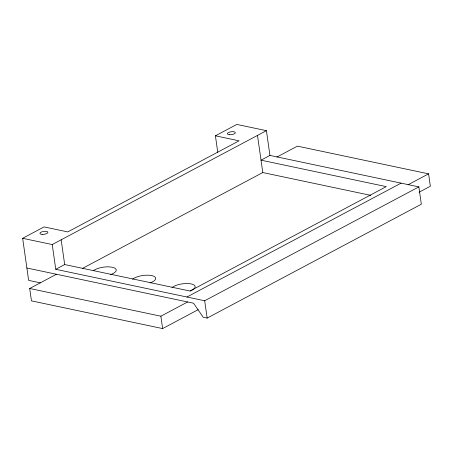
<?xml version="1.0" encoding="UTF-8"?>
<svg xmlns="http://www.w3.org/2000/svg" width="453" height="453" viewBox="0 0 453 453"><rect width="100%" height="100%" fill="white"/><g stroke="black" fill="none" stroke-linecap="round" stroke-linejoin="round"><path stroke-width="0.68" d="M40.334 282.853L28.641 280.379L22.65 238.306L44.066 226.913L67.74 231.913L239.082 140.815L215.413 135.815L217.768 152.367M215.413 135.815L236.828 124.422L266.415 130.674L269.943 155.424L418.866 186.885L421.33 204.212L207.151 318.091L203.204 317.259L193.556 303.216L26.88 268.006M22.65 238.306L52.237 244.552L266.415 130.674M52.237 244.552L55.759 269.303L64.683 264.558L189.937 291.019L386.267 186.63L261.019 160.169L269.943 155.424M198.199 309.659L162.627 328.578L31.455 300.866L29.694 288.493L56.466 274.258M276.868 157.066L297.417 146.143L428.589 173.85L430.35 186.228L419.116 192.197M82.65 268.318L262.78 172.548L370.73 195.351M186.93 297.015L401.109 183.137M29.694 288.493L160.866 316.2L187.638 301.964M408.04 184.773L428.589 173.85M55.759 269.303L204.682 300.764L418.866 186.885M257.491 135.419L262.78 172.548M204.682 300.764L207.151 318.091M160.866 316.2L162.627 328.578M61.161 239.807L64.683 264.558M93.516 270.588A12.344 4.485 -8.1 0 1 112.52 267.31A12.344 4.485 -8.1 0 1 110.657 274.592M132.582 279.224A12.344 4.485 -8.1 0 1 151.681 275.583A12.344 4.485 -8.1 0 1 150.107 282.927M172.032 287.559A12.344 4.485 -8.1 0 1 190.832 283.855A12.344 4.485 -8.1 0 1 190.215 291.013M42.106 234.388A4.026 1.461 -8.1 0 0 47.91 232.287A4.026 1.461 -8.1 0 0 41.761 231.879A4.026 1.461 -8.1 0 0 42.106 234.388M229.512 134.745A4.026 1.461 -8.1 0 0 235.317 132.644A4.026 1.461 -8.1 0 0 229.167 132.236A4.026 1.461 -8.1 0 0 229.512 134.745"/></g></svg>
